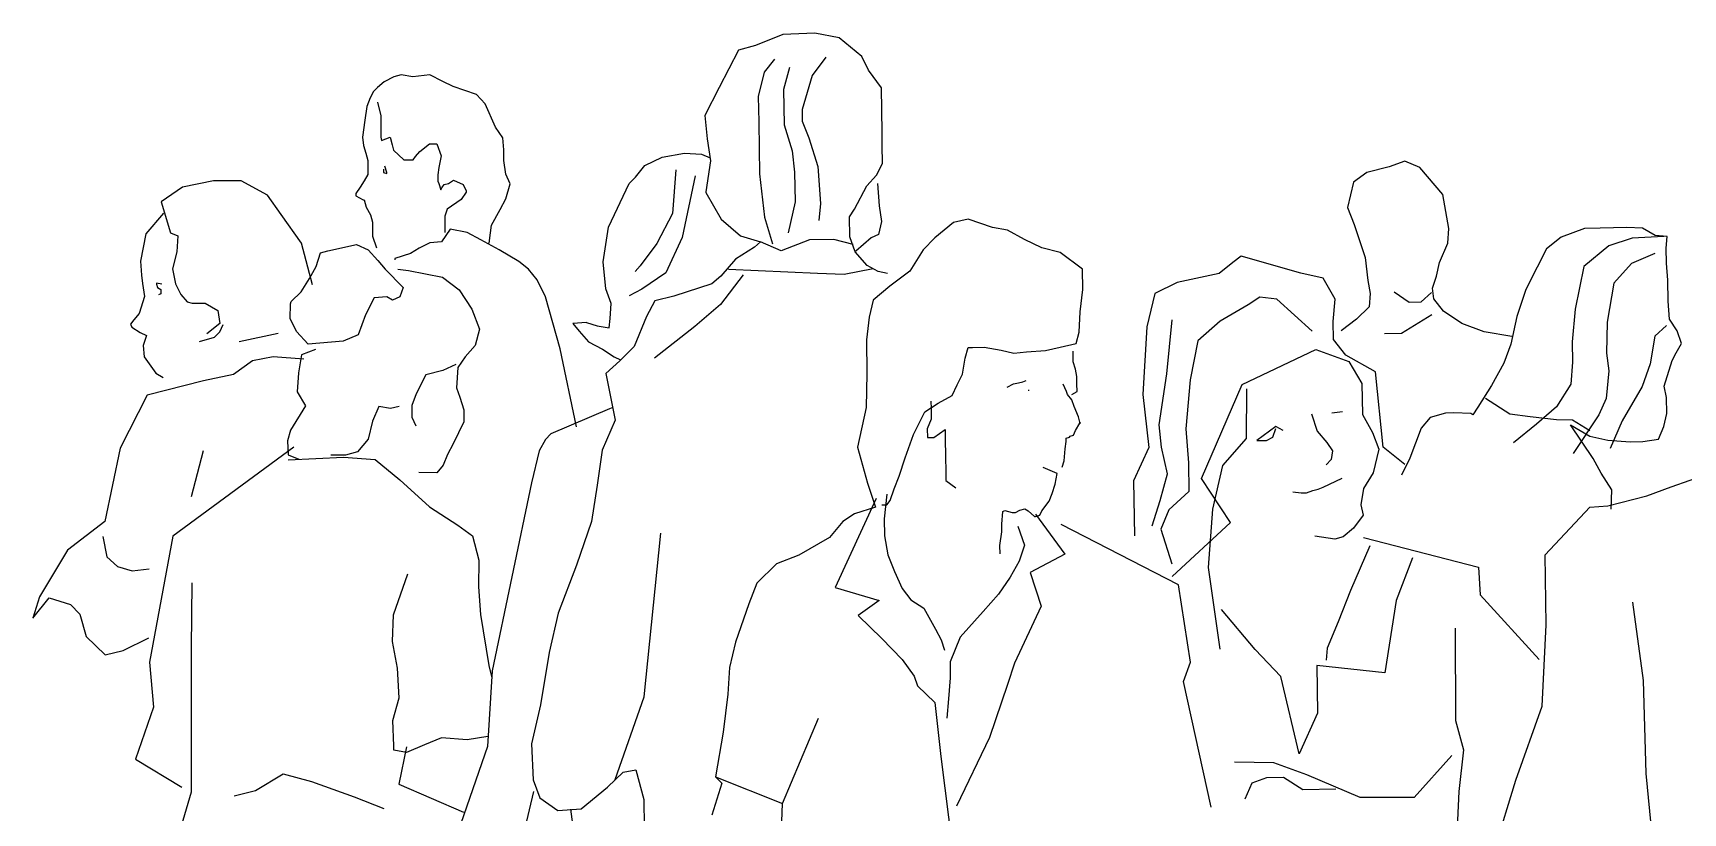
# Model space of a CAD drawing. Extents: x 897 to 1079, y 1284 to 1382.
# Drawn here: x 965 to 1024.9, y 1349 to 1377.3 of the extents above; entities that cross this region are included whole.
import ezdxf

# ---------------------------------------------------------------- set-up
doc = ezdxf.new("R2010")
doc.units = 0
doc.header["$LTSCALE"] = 48
doc.header["$MEASUREMENT"] = 0
doc.layers.get('0').update_dxf_attribs({"linetype": 'CONTINUOUS'})

msp = doc.modelspace()

# ---------------------------------------------------------------- linework, layer by layer
for p, q in [((992.236, 1377.265), (991.243, 1376.864)), ((993.399, 1377.317), (992.236, 1377.265)), ((994.281, 1377.145), (993.399, 1377.317)), ((990.63, 1376.701), (989.927, 1375.338)), ((991.243, 1376.864), (990.63, 1376.701)), ((995.104, 1376.466), (994.281, 1377.145)), ((991.943, 1376.371), (991.566, 1375.903)), ((992.486, 1376.072), (992.268, 1375.267)), ((993.798, 1376.445), (993.303, 1375.778)), ((995.343, 1375.965), (995.104, 1376.466)), ((977.775, 1375.544), (977.542, 1375.347)), ((978.129, 1375.729), (977.775, 1375.544)), ((978.393, 1375.804), (978.129, 1375.729)), ((978.822, 1375.725), (978.393, 1375.804)), ((979.44, 1375.798), (978.822, 1375.725)), ((979.901, 1375.564), (979.44, 1375.798)), ((980.285, 1375.374), (979.901, 1375.564)), ((991.566, 1375.903), (991.349, 1375.021)), ((993.303, 1375.778), (992.939, 1374.542)), ((995.815, 1375.324), (995.343, 1375.965)), ((977.276, 1374.963), (977.152, 1374.656)), ((977.387, 1375.194), (977.276, 1374.963)), ((977.542, 1375.347), (977.387, 1375.194)), ((981.132, 1375.093), (980.285, 1375.374)), ((981.438, 1374.75), (981.132, 1375.093)), ((989.927, 1375.338), (989.406, 1374.33)), ((991.349, 1375.021), (991.364, 1374.099)), ((992.268, 1375.267), (992.289, 1373.993)), ((995.841, 1373.71), (995.815, 1375.324)), ((977.152, 1374.656), (977.072, 1374.161)), ((977.539, 1374.808), (977.657, 1374.311)), ((977.657, 1374.311), (977.654, 1373.771)), ((981.818, 1373.899), (981.438, 1374.75)), ((989.406, 1374.33), (989.496, 1373.486)), ((992.939, 1374.542), (992.946, 1374.124)), ((977.072, 1374.161), (976.991, 1373.544)), ((977.654, 1373.771), (977.652, 1373.54)), ((982.08, 1373.512), (981.818, 1373.899)), ((991.364, 1374.099), (991.38, 1373.132)), ((992.289, 1373.993), (992.579, 1373.042)), ((992.946, 1374.124), (993.186, 1373.513)), ((995.849, 1373.249), (995.841, 1373.71)), ((976.991, 1373.544), (977.033, 1373.236)), ((977.033, 1373.236), (977.109, 1372.96)), ((977.652, 1373.54), (977.684, 1373.419)), ((977.684, 1373.419), (977.994, 1373.538)), ((977.994, 1373.538), (978.069, 1373.262)), ((978.069, 1373.262), (978.112, 1373.075)), ((978.112, 1373.075), (978.495, 1372.72)), ((978.914, 1372.838), (979.07, 1373.024)), ((979.07, 1373.024), (979.424, 1373.298)), ((979.424, 1373.298), (979.688, 1373.296)), ((979.688, 1373.296), (979.84, 1372.865)), ((982.121, 1373.082), (982.08, 1373.512)), ((982.119, 1372.697), (982.121, 1373.082)), ((989.496, 1373.486), (989.619, 1372.686)), ((991.38, 1373.132), (991.395, 1372.21)), ((992.579, 1373.042), (992.668, 1372.275)), ((993.186, 1373.513), (993.511, 1372.475)), ((995.859, 1372.59), (995.849, 1373.249)), ((977.109, 1372.96), (977.184, 1372.695)), ((977.184, 1372.695), (977.182, 1372.387)), ((977.875, 1372.261), (977.8, 1372.493)), ((978.495, 1372.72), (978.528, 1372.719)), ((978.528, 1372.719), (978.836, 1372.718)), ((978.836, 1372.718), (978.914, 1372.838)), ((979.76, 1372.447), (979.725, 1372.172)), ((979.84, 1372.865), (979.76, 1372.447)), ((982.193, 1372.201), (982.119, 1372.697)), ((986.895, 1372.094), (987.239, 1372.51)), ((987.239, 1372.51), (987.858, 1372.815)), ((987.858, 1372.815), (988.674, 1372.964)), ((988.674, 1372.964), (989.291, 1372.927)), ((989.291, 1372.927), (989.603, 1372.791)), ((989.619, 1372.686), (989.451, 1371.563)), ((993.511, 1372.475), (993.609, 1371.137)), ((995.636, 1372.169), (995.859, 1372.59)), ((1014.237, 1372.472), (1013.428, 1372.261)), ((1014.805, 1372.668), (1014.237, 1372.472)), ((1015.347, 1372.446), (1014.805, 1372.668)), ((1016.176, 1371.46), (1015.347, 1372.446)), ((971.584, 1371.959), (970.459, 1371.735)), ((972.586, 1371.953), (971.584, 1371.959)), ((973.552, 1371.44), (972.586, 1371.953)), ((977.058, 1371.958), (976.903, 1371.727)), ((977.181, 1372.188), (977.058, 1371.958)), ((977.182, 1372.387), (977.181, 1372.188)), ((977.755, 1372.383), (977.754, 1372.262)), ((977.754, 1372.262), (977.875, 1372.228)), ((977.875, 1372.228), (977.875, 1372.261)), ((979.725, 1372.172), (979.724, 1371.941)), ((979.724, 1371.941), (979.756, 1371.864)), ((979.756, 1371.864), (979.832, 1371.632)), ((979.876, 1371.709), (979.954, 1371.829)), ((979.954, 1371.829), (980.109, 1371.861)), ((980.109, 1371.861), (980.297, 1371.981)), ((980.297, 1371.981), (980.648, 1371.825)), ((980.648, 1371.825), (980.757, 1371.593)), ((982.187, 1371.308), (982.345, 1371.847)), ((982.345, 1371.847), (982.193, 1372.201)), ((985.915, 1370.283), (986.663, 1371.864)), ((986.663, 1371.864), (986.895, 1372.094)), ((988.361, 1372.358), (988.233, 1370.775)), ((989.057, 1372.139), (988.588, 1369.902)), ((991.395, 1372.21), (991.574, 1370.642)), ((992.668, 1372.275), (992.686, 1371.198)), ((995.29, 1371.779), (995.636, 1372.169)), ((995.674, 1371.862), (995.731, 1371.05)), ((1012.939, 1371.912), (1012.724, 1370.986)), ((1013.428, 1372.261), (1012.939, 1371.912)), ((970.459, 1371.735), (969.685, 1371.2)), ((974.044, 1370.743), (973.552, 1371.44)), ((976.747, 1371.497), (976.746, 1371.42)), ((976.746, 1371.42), (977.021, 1371.264)), ((976.903, 1371.727), (976.747, 1371.497)), ((977.021, 1371.264), (977.054, 1371.264)), ((977.054, 1371.264), (977.129, 1370.999)), ((979.832, 1371.632), (979.876, 1371.709)), ((980.568, 1371.286), (980.059, 1370.936)), ((980.757, 1371.549), (980.568, 1371.286)), ((980.757, 1371.593), (980.757, 1371.549)), ((981.986, 1370.924), (982.187, 1371.308)), ((989.451, 1371.563), (989.451, 1371.53)), ((989.451, 1371.53), (990.005, 1370.573)), ((994.843, 1370.926), (995.29, 1371.779)), ((1016.393, 1370.233), (1016.176, 1371.46)), ((969.778, 1370.782), (969.129, 1370.032)), ((969.685, 1371.2), (970.03, 1370.075)), ((974.775, 1369.703), (974.044, 1370.743)), ((977.129, 1370.999), (977.282, 1370.723)), ((977.282, 1370.723), (977.357, 1370.458)), ((979.98, 1370.673), (979.977, 1370.21)), ((980.059, 1370.936), (979.98, 1370.673)), ((981.674, 1370.353), (981.986, 1370.924)), ((988.233, 1370.775), (987.669, 1369.689)), ((991.574, 1370.642), (991.865, 1369.68)), ((992.686, 1371.198), (992.429, 1370.074)), ((993.609, 1371.137), (993.543, 1370.52)), ((994.661, 1370.648), (994.843, 1370.926)), ((994.673, 1369.924), (994.661, 1370.648)), ((995.731, 1371.05), (995.817, 1370.48)), ((1012.724, 1370.986), (1012.964, 1370.375)), ((969.129, 1370.032), (968.944, 1369.046)), ((970.03, 1370.075), (970.294, 1369.963)), ((977.357, 1370.458), (977.354, 1369.951)), ((980.175, 1370.209), (979.864, 1369.748)), ((979.977, 1370.21), (979.976, 1370.089)), ((980.791, 1370.084), (980.175, 1370.209)), ((981.285, 1369.816), (980.791, 1370.084)), ((981.593, 1369.693), (981.64, 1370.078)), ((981.64, 1370.078), (981.674, 1370.353)), ((985.719, 1369.017), (985.915, 1370.283)), ((990.005, 1370.573), (990.707, 1369.969)), ((995.817, 1370.48), (995.704, 1370.017)), ((998.431, 1370.446), (997.748, 1369.897)), ((998.968, 1370.565), (998.431, 1370.446)), ((999.851, 1370.272), (998.968, 1370.565)), ((1000.391, 1370.17), (999.851, 1370.272)), ((1001.012, 1369.829), (1000.391, 1370.17)), ((1012.964, 1370.375), (1013.368, 1369.184)), ((1016.358, 1369.694), (1016.393, 1370.233)), ((1021.314, 1370.236), (1020.473, 1369.915)), ((1021.885, 1370.245), (1021.314, 1370.236)), ((1022.851, 1370.261), (1021.885, 1370.245)), ((1023.423, 1370.238), (1022.851, 1370.261)), ((1023.888, 1369.971), (1023.423, 1370.238)), ((970.294, 1369.963), (970.257, 1369.379)), ((975.184, 1368.192), (974.775, 1369.703)), ((975.731, 1369.422), (976.779, 1369.646)), ((976.779, 1369.646), (977.197, 1369.456)), ((977.197, 1369.456), (977.547, 1369.069)), ((977.354, 1369.951), (977.506, 1369.532)), ((979.048, 1369.522), (978.738, 1369.326)), ((979.434, 1369.707), (979.048, 1369.522)), ((979.864, 1369.748), (979.434, 1369.707)), ((981.944, 1369.46), (981.285, 1369.816)), ((982.668, 1369.036), (981.944, 1369.46)), ((987.669, 1369.689), (987.067, 1368.877)), ((988.588, 1369.902), (987.994, 1368.618)), ((991.208, 1369.56), (990.523, 1369.12)), ((990.707, 1369.969), (991.435, 1369.75)), ((991.435, 1369.75), (991.208, 1369.56)), ((992.176, 1369.422), (991.435, 1369.75)), ((993.202, 1369.823), (992.176, 1369.422)), ((994.092, 1369.837), (993.202, 1369.823)), ((994.787, 1369.651), (994.092, 1369.837)), ((994.868, 1369.389), (994.673, 1369.924)), ((995.442, 1369.892), (994.887, 1369.415)), ((995.704, 1370.017), (995.442, 1369.892)), ((997.327, 1369.462), (996.846, 1368.685)), ((997.748, 1369.897), (997.327, 1369.462)), ((1001.632, 1369.532), (1001.012, 1369.829)), ((1002.294, 1369.356), (1001.632, 1369.532)), ((1016.062, 1368.997), (1016.358, 1369.694)), ((1019.942, 1369.489), (1019.602, 1368.824)), ((1020.473, 1369.915), (1019.942, 1369.489)), ((1022.203, 1369.603), (1021.293, 1368.852)), ((1023.044, 1369.88), (1022.203, 1369.603)), ((1024.196, 1369.943), (1023.044, 1369.88)), ((1024.317, 1369.945), (1023.888, 1369.971)), ((1024.28, 1369.516), (1024.317, 1369.945)), ((1024.289, 1368.978), (1024.28, 1369.516)), ((968.944, 1369.046), (968.974, 1368.539)), ((970.257, 1369.379), (970.099, 1368.763)), ((975.075, 1368.424), (975.309, 1368.852)), ((975.309, 1368.852), (975.467, 1369.346)), ((975.467, 1369.346), (975.731, 1369.422)), ((977.547, 1369.069), (977.809, 1368.759)), ((978.738, 1369.326), (978.164, 1369.142)), ((978.164, 1369.142), (978.164, 1369.098)), ((983.019, 1368.759), (982.668, 1369.036)), ((985.823, 1368.047), (985.719, 1369.017)), ((987.067, 1368.877), (986.883, 1368.677)), ((990.523, 1369.12), (989.995, 1368.497)), ((995.304, 1368.89), (994.868, 1369.389)), ((995.693, 1368.666), (995.304, 1368.89)), ((1003.105, 1368.754), (1002.294, 1369.356)), ((1008.56, 1368.996), (1008.072, 1368.604)), ((1008.864, 1369.232), (1008.56, 1368.996)), ((1011.027, 1368.608), (1008.864, 1369.232)), ((1013.368, 1369.184), (1013.459, 1368.34)), ((1015.949, 1368.501), (1016.062, 1368.997)), ((1021.293, 1368.852), (1020.977, 1367.309)), ((1023.026, 1368.957), (1022.379, 1368.254)), ((1023.866, 1369.322), (1023.026, 1368.957)), ((1024.343, 1368.363), (1024.289, 1368.978)), ((968.974, 1368.539), (969.016, 1368.231)), ((969.521, 1368.248), (969.52, 1368.215)), ((969.708, 1368.214), (969.521, 1368.248)), ((970.099, 1368.763), (970.205, 1368.223)), ((974.764, 1367.93), (975.075, 1368.424)), ((977.809, 1368.759), (978.466, 1368.094)), ((978.272, 1368.756), (978.657, 1368.709)), ((978.657, 1368.709), (979.889, 1368.47)), ((979.889, 1368.47), (980.503, 1368.004)), ((983.325, 1368.371), (983.019, 1368.759)), ((983.63, 1367.753), (983.325, 1368.371)), ((987.994, 1368.618), (987.125, 1368.033)), ((989.995, 1368.497), (989.659, 1368.228)), ((990.805, 1368.555), (989.983, 1367.481)), ((993.497, 1368.597), (990.272, 1368.745)), ((994.464, 1368.569), (993.497, 1368.597)), ((995.517, 1368.773), (994.464, 1368.569)), ((996.034, 1368.595), (995.693, 1368.666)), ((996.846, 1368.685), (996.119, 1368.135)), ((1003.117, 1368.018), (1003.105, 1368.754)), ((1006.54, 1368.271), (1005.734, 1367.874)), ((1008.072, 1368.604), (1006.54, 1368.271)), ((1011.842, 1368.435), (1011.027, 1368.608)), ((1012.272, 1367.673), (1011.842, 1368.435)), ((1013.459, 1368.34), (1013.543, 1367.88)), ((1015.802, 1368.071), (1015.949, 1368.501)), ((1019.602, 1368.824), (1019.197, 1368.016)), ((1022.379, 1368.254), (1022.138, 1366.834)), ((1024.355, 1367.595), (1024.343, 1368.363)), ((969.09, 1367.767), (968.888, 1367.152)), ((969.016, 1368.231), (969.09, 1367.767)), ((969.52, 1368.215), (969.553, 1368.094)), ((969.553, 1368.094), (969.673, 1368.016)), ((969.672, 1367.862), (969.595, 1367.829)), ((969.673, 1368.016), (969.672, 1367.862)), ((970.205, 1368.223), (970.401, 1367.836)), ((970.401, 1367.836), (970.631, 1367.57)), ((974.409, 1367.58), (974.764, 1367.93)), ((977.417, 1367.715), (977.105, 1367.1)), ((977.88, 1367.756), (977.417, 1367.715)), ((978.077, 1367.633), (977.88, 1367.756)), ((978.342, 1367.753), (978.077, 1367.633)), ((978.466, 1368.094), (978.342, 1367.753)), ((980.503, 1368.004), (980.961, 1367.307)), ((984.157, 1365.866), (983.63, 1367.753)), ((986.018, 1367.506), (985.823, 1368.047)), ((987.125, 1368.033), (986.667, 1367.794)), ((988.282, 1367.777), (987.593, 1367.612)), ((989.659, 1368.228), (988.282, 1367.777)), ((996.119, 1368.135), (995.512, 1367.631)), ((1003.02, 1367.215), (1003.117, 1368.018)), ((1005.734, 1367.874), (1005.446, 1366.672)), ((1009.547, 1367.738), (1009.123, 1367.468)), ((1010.163, 1367.671), (1009.547, 1367.738)), ((1011.445, 1366.506), (1010.163, 1367.671)), ((1012.208, 1366.859), (1012.272, 1367.673)), ((1013.543, 1367.88), (1013.507, 1367.385)), ((1014.421, 1367.938), (1014.965, 1367.563)), ((1015.393, 1367.57), (1015.772, 1367.916)), ((1015.853, 1367.687), (1015.802, 1368.071)), ((1016.211, 1367.232), (1015.853, 1367.687)), ((1019.197, 1368.016), (1018.862, 1367.044)), ((968.888, 1367.152), (968.699, 1366.922)), ((970.631, 1367.57), (970.818, 1367.525)), ((970.818, 1367.525), (971.281, 1367.522)), ((971.281, 1367.522), (971.741, 1367.255)), ((971.741, 1367.255), (971.816, 1366.792)), ((974.372, 1366.963), (974.376, 1367.503)), ((974.376, 1367.503), (974.409, 1367.58)), ((977.105, 1367.1), (976.836, 1366.375)), ((980.961, 1367.307), (981.232, 1366.578)), ((985.971, 1366.967), (986.018, 1367.506)), ((987.593, 1367.612), (987.295, 1367.036)), ((989.983, 1367.481), (989.053, 1366.683)), ((995.512, 1367.631), (995.368, 1367.013)), ((1002.988, 1366.478), (1003.02, 1367.215)), ((1009.123, 1367.468), (1008.1, 1366.869)), ((1013.507, 1367.385), (1013.053, 1366.949)), ((1014.676, 1366.438), (1015.785, 1367.115)), ((1014.965, 1367.563), (1015.393, 1367.57)), ((1016.867, 1366.781), (1016.211, 1367.232)), ((1018.862, 1367.044), (1018.647, 1366.041)), ((1020.977, 1367.309), (1020.876, 1366.121)), ((1024.399, 1366.947), (1024.355, 1367.595)), ((968.699, 1366.922), (968.577, 1366.768)), ((968.577, 1366.768), (968.62, 1366.658)), ((968.62, 1366.658), (968.928, 1366.458)), ((968.928, 1366.458), (969.158, 1366.346)), ((971.816, 1366.792), (971.351, 1366.409)), ((971.625, 1366.286), (971.814, 1366.483)), ((971.814, 1366.483), (971.936, 1366.747)), ((974.601, 1366.499), (974.372, 1366.963)), ((975.016, 1366.034), (974.601, 1366.499)), ((981.232, 1366.578), (981.074, 1365.995)), ((985.122, 1366.818), (984.626, 1366.788)), ((984.626, 1366.788), (984.855, 1366.511)), ((984.855, 1366.511), (985.194, 1366.123)), ((985.122, 1366.818), (985.506, 1366.705)), ((985.506, 1366.705), (985.936, 1366.625)), ((985.936, 1366.625), (985.971, 1366.967)), ((987.295, 1367.036), (986.851, 1365.952)), ((989.053, 1366.683), (987.581, 1365.536)), ((995.368, 1367.013), (995.271, 1366.199)), ((1002.885, 1366.059), (1002.988, 1366.478)), ((1005.446, 1366.672), (1005.299, 1364.209)), ((1006.165, 1364.959), (1006.364, 1366.918)), ((1008.1, 1366.869), (1007.299, 1366.164)), ((1012.219, 1366.211), (1012.208, 1366.859)), ((1013.053, 1366.949), (1012.489, 1366.523)), ((1017.684, 1366.487), (1016.867, 1366.781)), ((1018.687, 1366.316), (1017.684, 1366.487)), ((1022.138, 1366.834), (1022.112, 1365.713)), ((1024.293, 1366.715), (1023.871, 1366.324)), ((1024.68, 1366.524), (1024.399, 1366.947)), ((1024.842, 1366.065), (1024.68, 1366.524)), ((969.158, 1366.346), (969.035, 1365.994)), ((969.035, 1365.994), (969.076, 1365.576)), ((971.084, 1366.136), (971.625, 1366.286)), ((973.939, 1366.426), (972.516, 1366.127)), ((975.29, 1365.845), (974.782, 1365.65)), ((975.446, 1366.075), (975.016, 1366.034)), ((976.295, 1366.147), (975.446, 1366.075)), ((976.836, 1366.375), (976.295, 1366.147)), ((981.074, 1365.995), (980.719, 1365.579)), ((984.756, 1363.042), (984.157, 1365.866)), ((985.194, 1366.123), (985.699, 1365.856)), ((985.699, 1365.856), (986.116, 1365.578)), ((986.851, 1365.952), (986.321, 1365.438)), ((995.271, 1366.199), (995.291, 1364.969)), ((998.852, 1365.532), (998.966, 1365.919)), ((998.966, 1365.919), (999.12, 1365.921)), ((999.12, 1365.921), (999.537, 1365.928)), ((999.537, 1365.928), (1000.154, 1365.817)), ((1001.769, 1365.81), (1002.305, 1365.929)), ((1002.305, 1365.929), (1002.885, 1366.059)), ((1007.299, 1366.164), (1007.015, 1364.742)), ((1008.907, 1364.575), (1011.577, 1365.849)), ((1011.577, 1365.849), (1012.77, 1365.407)), ((1012.657, 1365.636), (1012.219, 1366.211)), ((1014.061, 1366.428), (1014.676, 1366.438)), ((1018.647, 1366.041), (1018.395, 1365.345)), ((1020.876, 1366.121), (1020.888, 1365.385)), ((1023.871, 1366.324), (1023.701, 1365.321)), ((1024.65, 1365.721), (1024.842, 1366.065)), ((969.076, 1365.576), (969.491, 1364.989)), ((973.008, 1365.43), (972.311, 1364.938)), ((973.747, 1365.579), (973.008, 1365.43)), ((974.859, 1365.495), (973.747, 1365.579)), ((974.782, 1365.65), (974.668, 1365)), ((980.376, 1365.306), (979.912, 1365.077)), ((980.719, 1365.579), (980.452, 1365.195)), ((986.321, 1365.438), (985.823, 1364.969)), ((986.116, 1365.578), (986.356, 1365.472)), ((998.752, 1364.948), (998.852, 1365.532)), ((1000.154, 1365.817), (1000.617, 1365.715)), ((1000.617, 1365.715), (1001.078, 1365.755)), ((1001.078, 1365.755), (1001.769, 1365.81)), ((1002.775, 1365.398), (1002.769, 1365.783)), ((1002.856, 1365.136), (1002.775, 1365.398)), ((1013.743, 1365.039), (1012.657, 1365.636)), ((1012.77, 1365.407), (1013.245, 1364.613)), ((1018.395, 1365.345), (1017.947, 1364.536)), ((1020.888, 1365.385), (1020.824, 1364.583)), ((1022.112, 1365.713), (1022.2, 1365.066)), ((1023.701, 1365.321), (1023.406, 1364.504)), ((1024.208, 1364.517), (1024.5, 1365.444)), ((1024.5, 1365.444), (1024.65, 1365.721)), ((971.23, 1364.714), (969.178, 1364.187)), ((969.491, 1364.989), (969.765, 1364.833)), ((972.311, 1364.938), (971.23, 1364.714)), ((974.668, 1365), (974.62, 1364.307)), ((979.294, 1364.927), (978.937, 1364.235)), ((979.912, 1365.077), (979.294, 1364.927)), ((980.452, 1365.195), (980.403, 1364.458)), ((985.823, 1364.969), (986.158, 1363.283)), ((995.291, 1364.969), (995.267, 1363.739)), ((998.56, 1364.561), (998.752, 1364.948)), ((1000.789, 1364.641), (1000.942, 1364.677)), ((1000.942, 1364.677), (1001.062, 1364.722)), ((1002.905, 1364.862), (1002.856, 1365.136)), ((1002.909, 1364.599), (1002.905, 1364.862)), ((1005.888, 1363.109), (1006.165, 1364.959)), ((1007.015, 1364.742), (1006.857, 1362.971)), ((1014.018, 1362.308), (1013.743, 1365.039)), ((1022.2, 1365.066), (1022.106, 1364.065)), ((969.178, 1364.187), (968.207, 1362.266)), ((974.62, 1364.307), (974.925, 1363.798)), ((978.937, 1364.235), (978.78, 1363.818)), ((980.403, 1364.458), (980.522, 1364.115)), ((980.522, 1364.115), (980.674, 1363.652)), ((997.879, 1363.902), (998.38, 1364.174)), ((998.38, 1364.174), (998.56, 1364.561)), ((1000.374, 1364.481), (1000.603, 1364.594)), ((1000.603, 1364.594), (1000.789, 1364.641)), ((1001.144, 1364.372), (1001.177, 1364.373)), ((1002.529, 1364.318), (1002.404, 1364.591)), ((1002.564, 1364.209), (1002.529, 1364.318)), ((1002.721, 1364.014), (1002.564, 1364.209)), ((1002.718, 1364.211), (1002.914, 1364.324)), ((1002.914, 1364.324), (1002.909, 1364.599)), ((1002.914, 1364.324), (1002.914, 1364.324)), ((1005.299, 1364.209), (1005.517, 1362.291)), ((1007.424, 1361.168), (1008.907, 1364.575)), ((1009.063, 1364.424), (1009.048, 1362.612)), ((1013.245, 1364.613), (1013.263, 1363.493)), ((1017.947, 1364.536), (1017.454, 1363.759)), ((1018.612, 1363.503), (1017.724, 1364.071)), ((1020.824, 1364.583), (1020.299, 1363.761)), ((1022.106, 1364.065), (1021.841, 1363.479)), ((1023.406, 1364.504), (1022.691, 1363.262)), ((1024.292, 1364.101), (1024.208, 1364.517)), ((1024.301, 1363.519), (1024.292, 1364.101)), ((974.925, 1363.798), (974.38, 1362.921)), ((977.59, 1363.781), (977.356, 1363.243)), ((978.008, 1363.702), (977.59, 1363.781)), ((978.317, 1363.777), (978.008, 1363.702)), ((978.78, 1363.818), (978.777, 1363.388)), ((980.674, 1363.652), (980.671, 1363.222)), ((985.95, 1363.695), (983.829, 1362.784)), ((986.068, 1363.739), (985.95, 1363.695)), ((995.267, 1363.739), (994.95, 1362.305)), ((997.167, 1363.121), (997.39, 1363.586)), ((997.39, 1363.586), (997.879, 1363.902)), ((997.614, 1363.974), (997.619, 1363.7)), ((997.619, 1363.7), (997.625, 1363.316)), ((1002.802, 1363.784), (1002.721, 1364.014)), ((1002.962, 1363.402), (1002.802, 1363.784)), ((1011.417, 1363.507), (1011.625, 1362.884)), ((1012.152, 1363.552), (1012.536, 1363.602)), ((1013.263, 1363.493), (1013.625, 1362.84)), ((1016.272, 1363.542), (1015.725, 1363.379)), ((1016.579, 1363.547), (1016.272, 1363.542)), ((1017.194, 1363.524), (1016.579, 1363.547)), ((1017.272, 1363.481), (1017.194, 1363.524)), ((1017.454, 1363.759), (1017.272, 1363.481)), ((1019.349, 1363.405), (1018.612, 1363.503)), ((1020.299, 1363.761), (1019.584, 1363.135)), ((1021.841, 1363.479), (1020.908, 1362.08)), ((1024.199, 1363.056), (1024.301, 1363.519)), ((974.38, 1362.921), (974.267, 1362.536)), ((977.356, 1363.243), (977.197, 1362.594)), ((978.777, 1363.388), (978.93, 1363.079)), ((980.671, 1363.222), (980.28, 1362.421)), ((986.158, 1363.283), (985.682, 1362.199)), ((996.975, 1362.767), (997.167, 1363.121)), ((997.625, 1363.316), (997.477, 1362.973)), ((997.477, 1362.973), (997.482, 1362.654)), ((997.712, 1362.658), (998.125, 1362.939)), ((998.125, 1362.939), (998.131, 1362.555)), ((1002.786, 1362.74), (1002.86, 1362.906)), ((1002.86, 1362.906), (1003.009, 1363.172)), ((1003.008, 1363.216), (1002.962, 1363.402)), ((1003.042, 1363.173), (1003.008, 1363.216)), ((1003.009, 1363.172), (1003.042, 1363.173)), ((1005.978, 1362.298), (1005.888, 1363.109)), ((1006.857, 1362.971), (1006.954, 1361.732)), ((1010.118, 1363.057), (1009.434, 1362.541)), ((1010.014, 1362.671), (1010.119, 1362.981)), ((1010.395, 1362.908), (1010.118, 1363.057)), ((1011.625, 1362.884), (1011.972, 1362.473)), ((1015.391, 1362.989), (1014.98, 1361.906)), ((1015.725, 1363.379), (1015.391, 1362.989)), ((1019.584, 1363.135), (1018.749, 1362.462)), ((1020.306, 1363.3), (1019.349, 1363.405)), ((1020.889, 1363.277), (1020.306, 1363.3)), ((1021.636, 1361.894), (1020.815, 1363.111)), ((1020.815, 1363.111), (1021.513, 1362.705)), ((1021.51, 1362.891), (1020.889, 1363.277)), ((1022.691, 1363.262), (1022.246, 1362.255)), ((1024.009, 1362.591), (1024.199, 1363.056)), ((968.207, 1362.266), (967.651, 1359.604)), ((974.497, 1362.303), (970.115, 1359.081)), ((974.267, 1362.536), (974.297, 1362.029)), ((977.197, 1362.594), (976.809, 1362.134)), ((980.28, 1362.421), (980.08, 1362.036)), ((983.63, 1362.587), (983.396, 1362.17)), ((983.829, 1362.784), (983.63, 1362.587)), ((994.95, 1362.305), (995.312, 1361.004)), ((996.681, 1361.916), (996.975, 1362.767)), ((997.482, 1362.654), (997.559, 1362.655)), ((997.559, 1362.655), (997.712, 1362.658)), ((998.131, 1362.555), (998.14, 1362.017)), ((1002.486, 1362.241), (1002.515, 1362.505)), ((1002.513, 1362.626), (1002.633, 1362.661)), ((1002.515, 1362.505), (1002.513, 1362.626)), ((1002.633, 1362.661), (1002.665, 1362.706)), ((1002.665, 1362.706), (1002.786, 1362.74)), ((1005.517, 1362.291), (1004.965, 1361.084)), ((1006.191, 1361.335), (1005.978, 1362.298)), ((1009.048, 1362.612), (1008.185, 1361.642)), ((1009.434, 1362.541), (1009.785, 1362.547)), ((1009.785, 1362.547), (1010.014, 1362.671)), ((1011.972, 1362.473), (1012.175, 1362.168)), ((1013.625, 1362.84), (1013.865, 1362.229)), ((1014.797, 1361.673), (1014.018, 1362.308)), ((1021.513, 1362.705), (1022.164, 1362.561)), ((1022.164, 1362.561), (1022.978, 1362.498)), ((1022.978, 1362.498), (1023.439, 1362.505)), ((1023.439, 1362.505), (1024.009, 1362.591)), ((971.214, 1362.169), (970.774, 1360.509)), ((974.296, 1361.842), (976.301, 1361.939)), ((974.297, 1362.029), (974.681, 1361.872)), ((976.379, 1362.016), (975.839, 1362.019)), ((976.301, 1361.939), (977.457, 1361.855)), ((976.809, 1362.134), (976.379, 1362.016)), ((977.457, 1361.855), (978.345, 1361.122)), ((979.923, 1361.652), (979.69, 1361.378)), ((980.08, 1362.036), (979.923, 1361.652)), ((983.396, 1362.17), (983.124, 1361.015)), ((985.682, 1362.199), (985.505, 1360.922)), ((996.461, 1361.254), (996.681, 1361.916)), ((998.14, 1362.017), (998.151, 1361.358)), ((1002.376, 1361.581), (1002.449, 1361.812)), ((1002.449, 1361.812), (1002.486, 1362.241)), ((1006.954, 1361.732), (1006.971, 1360.7)), ((1012.136, 1361.86), (1011.953, 1361.659)), ((1012.175, 1362.168), (1012.136, 1361.86)), ((1013.865, 1362.229), (1013.649, 1361.379)), ((1014.98, 1361.906), (1014.683, 1361.286)), ((1021.92, 1361.36), (1021.636, 1361.894)), ((978.345, 1361.122), (979.418, 1360.146)), ((979.69, 1361.378), (979.04, 1361.382)), ((996.282, 1360.789), (996.461, 1361.254)), ((998.151, 1361.358), (998.155, 1361.094)), ((998.155, 1361.094), (998.511, 1360.826)), ((1002.193, 1361.347), (1001.684, 1361.569)), ((1002.123, 1360.961), (1002.193, 1361.347)), ((1004.965, 1361.084), (1004.998, 1359.086)), ((1005.932, 1360.375), (1006.191, 1361.335)), ((1008.483, 1359.571), (1007.424, 1361.168)), ((1008.185, 1361.642), (1007.827, 1360.055)), ((1011.845, 1360.856), (1012.532, 1361.175)), ((1013.649, 1361.379), (1013.307, 1360.803)), ((1022.314, 1360.752), (1021.92, 1361.36)), ((1024.465, 1360.863), (1025.841, 1361.347)), ((983.124, 1361.015), (981.693, 1354.195)), ((985.505, 1360.922), (985.295, 1359.611)), ((995.312, 1361.004), (995.601, 1360.13)), ((996.01, 1360.598), (995.915, 1359.707)), ((996.135, 1360.37), (996.282, 1360.789)), ((1001.902, 1360.343), (1002.007, 1360.619)), ((1002.007, 1360.619), (1002.123, 1360.961)), ((1006.971, 1360.7), (1006.246, 1360.029)), ((1010.738, 1360.684), (1011.046, 1360.645)), ((1011.046, 1360.645), (1011.233, 1360.648)), ((1011.233, 1360.648), (1011.462, 1360.729)), ((1011.462, 1360.729), (1011.659, 1360.776)), ((1011.659, 1360.776), (1011.845, 1360.856)), ((1013.307, 1360.803), (1013.206, 1360.219)), ((1022.17, 1360.178), (1023.581, 1360.541)), ((1022.281, 1360.059), (1022.314, 1360.752)), ((1023.581, 1360.541), (1024.465, 1360.863)), ((979.418, 1360.146), (980.449, 1359.479)), ((995.629, 1360.438), (994.143, 1357.218)), ((994.836, 1359.887), (994.412, 1359.606)), ((995.601, 1360.13), (994.836, 1359.887)), ((995.83, 1360.211), (996.017, 1360.214)), ((996.017, 1360.214), (996.135, 1360.37)), ((1000.18, 1359.513), (1000.216, 1359.975)), ((1000.216, 1359.975), (1000.293, 1360.009)), ((1000.293, 1360.009), (1000.558, 1359.936)), ((1000.558, 1359.936), (1000.678, 1359.938)), ((1000.678, 1359.938), (1000.831, 1360.018)), ((1000.831, 1360.018), (1001.017, 1360.065)), ((1001.017, 1360.065), (1001.139, 1359.99)), ((1001.139, 1359.99), (1001.373, 1359.796)), ((1001.404, 1359.873), (1002.471, 1358.43)), ((1001.559, 1359.843), (1001.633, 1359.998)), ((1001.633, 1359.998), (1001.902, 1360.343)), ((1005.64, 1359.448), (1005.932, 1360.375)), ((1006.246, 1360.029), (1005.949, 1359.332)), ((1007.827, 1360.055), (1007.663, 1357.943)), ((1013.206, 1360.219), (1013.289, 1359.836)), ((1019.892, 1358.406), (1021.511, 1360.123)), ((1021.511, 1360.123), (1022.17, 1360.178)), ((967.651, 1359.604), (966.289, 1358.566)), ((980.449, 1359.479), (980.986, 1359.09)), ((985.295, 1359.611), (984.75, 1358.032)), ((994.412, 1359.606), (993.927, 1359.027)), ((995.915, 1359.707), (995.925, 1359.092)), ((1000.184, 1359.238), (1000.18, 1359.513)), ((1000.763, 1359.445), (1001.005, 1358.757)), ((1001.373, 1359.796), (1001.406, 1359.796)), ((1001.406, 1359.796), (1001.559, 1359.843)), ((1006.597, 1357.311), (1002.333, 1359.504)), ((1005.949, 1359.332), (1006.354, 1358.076)), ((1006.362, 1357.614), (1008.483, 1359.571)), ((1012.945, 1359.369), (1012.566, 1359.055)), ((1013.289, 1359.836), (1012.945, 1359.369)), ((967.57, 1359.064), (967.72, 1358.325)), ((970.115, 1359.081), (969.271, 1354.504)), ((980.986, 1359.09), (981.212, 1358.207)), ((987.214, 1353.257), (987.815, 1359.191)), ((993.927, 1359.027), (992.817, 1358.394)), ((995.925, 1359.092), (996.046, 1358.402)), ((1000.116, 1358.743), (1000.184, 1359.238)), ((1000.121, 1358.435), (1000.116, 1358.743)), ((1001.005, 1358.757), (1000.817, 1358.172)), ((1012.26, 1358.973), (1011.533, 1359.082)), ((1012.566, 1359.055), (1012.26, 1358.973)), ((1013.538, 1358.731), (1012.828, 1357.104)), ((1013.302, 1359.034), (1017.472, 1357.949)), ((966.289, 1358.566), (965.276, 1356.876)), ((967.72, 1358.325), (968.103, 1357.982)), ((981.212, 1358.207), (981.206, 1357.238)), ((992.01, 1358.073), (991.296, 1357.369)), ((992.817, 1358.394), (992.01, 1358.073)), ((996.046, 1358.402), (996.287, 1357.791)), ((1000.817, 1358.172), (1000.486, 1357.596)), ((1002.471, 1358.43), (1001.208, 1357.761)), ((1015.083, 1358.294), (1014.493, 1356.747)), ((1019.933, 1355.869), (1019.892, 1358.406)), ((968.103, 1357.982), (968.642, 1357.824)), ((968.642, 1357.824), (969.259, 1357.897)), ((978.115, 1356.222), (978.631, 1357.717)), ((984.75, 1358.032), (984.086, 1356.285)), ((996.287, 1357.791), (996.571, 1357.18)), ((1000.486, 1357.596), (1000.068, 1356.974)), ((1001.208, 1357.761), (1001.612, 1356.538)), ((1007.663, 1357.943), (1008.096, 1354.984)), ((1017.472, 1357.949), (1017.532, 1356.95)), ((965.276, 1356.876), (965.04, 1356.106)), ((970.798, 1357.381), (970.783, 1355.035)), ((981.206, 1357.238), (981.277, 1356.235)), ((991.296, 1357.369), (991.001, 1356.629)), ((994.143, 1357.218), (995.733, 1356.749)), ((996.571, 1357.18), (996.886, 1356.768)), ((1000.068, 1356.974), (999.507, 1356.35)), ((1007.027, 1354.506), (1006.597, 1357.311)), ((1012.828, 1357.104), (1012.385, 1355.977)), ((1017.532, 1356.95), (1019.679, 1354.602)), ((965.04, 1356.106), (965.628, 1356.841)), ((965.628, 1356.841), (966.398, 1356.604)), ((966.398, 1356.604), (966.737, 1356.25)), ((984.086, 1356.285), (983.758, 1354.863)), ((991.001, 1356.629), (990.518, 1355.237)), ((995.733, 1356.749), (994.973, 1356.199)), ((996.886, 1356.768), (997.352, 1356.468)), ((997.352, 1356.468), (997.782, 1355.706)), ((999.507, 1356.35), (998.676, 1355.413)), ((1001.612, 1356.538), (1000.646, 1354.479)), ((1009.37, 1354.972), (1008.15, 1356.413)), ((1014.493, 1356.747), (1014.074, 1354.126)), ((1023.459, 1353.85), (1023.072, 1356.689)), ((966.737, 1356.25), (966.963, 1355.444)), ((978.076, 1355.253), (978.115, 1356.222)), ((981.277, 1356.235), (981.573, 1354.383)), ((994.973, 1356.199), (995.832, 1355.367)), ((997.782, 1355.706), (997.985, 1355.325)), ((1012.385, 1355.977), (1011.984, 1355.015)), ((1016.629, 1355.738), (1016.639, 1352.399)), ((1019.783, 1352.912), (1019.933, 1355.869)), ((966.963, 1355.444), (967.653, 1354.779)), ((968.315, 1354.929), (969.243, 1355.386)), ((978.257, 1354.293), (978.076, 1355.253)), ((990.518, 1355.237), (990.302, 1354.311)), ((995.832, 1355.367), (996.569, 1354.61)), ((997.985, 1355.325), (998.102, 1354.943)), ((998.676, 1355.413), (998.306, 1354.518)), ((967.653, 1354.779), (968.315, 1354.929)), ((969.271, 1354.504), (969.415, 1352.884)), ((970.783, 1355.035), (970.783, 1349.792)), ((983.758, 1354.863), (983.448, 1352.969)), ((996.569, 1354.61), (997.007, 1354.002)), ((998.306, 1354.518), (998.315, 1353.947)), ((1000.646, 1354.479), (1000.395, 1353.706)), ((1006.775, 1353.81), (1007.027, 1354.506)), ((1010.309, 1353.988), (1009.37, 1354.972)), ((1011.984, 1355.015), (1011.947, 1354.586)), ((978.328, 1353.214), (978.257, 1354.293)), ((981.693, 1354.195), (981.522, 1351.453)), ((981.573, 1354.383), (981.678, 1353.942)), ((990.302, 1354.311), (990.241, 1353.354)), ((997.007, 1354.002), (997.123, 1353.653)), ((998.315, 1353.947), (998.251, 1353.177)), ((1010.97, 1351.187), (1010.309, 1353.988)), ((1014.074, 1354.126), (1011.609, 1354.394)), ((1011.609, 1354.394), (1011.638, 1352.659)), ((990.241, 1353.354), (990.077, 1351.967)), ((997.123, 1353.653), (997.748, 1353.048)), ((1000.395, 1353.706), (999.735, 1351.773)), ((1007.772, 1349.257), (1006.775, 1353.81)), ((1023.558, 1350.469), (1023.459, 1353.85)), ((969.415, 1352.884), (968.753, 1350.994)), ((978.091, 1352.4), (978.328, 1353.214)), ((983.448, 1352.969), (983.12, 1351.547)), ((986.162, 1350.251), (987.214, 1353.257)), ((997.748, 1353.048), (997.977, 1351.096)), ((998.251, 1353.177), (998.185, 1352.484)), ((1018.827, 1350.238), (1019.783, 1352.912)), ((978.129, 1351.474), (978.091, 1352.4)), ((992.228, 1349.388), (993.528, 1352.485)), ((1011.638, 1352.659), (1010.97, 1351.187)), ((1016.639, 1352.399), (1016.931, 1351.328)), ((979.242, 1351.511), (978.59, 1351.24)), ((979.861, 1351.772), (979.242, 1351.511)), ((980.785, 1351.689), (979.861, 1351.772)), ((981.544, 1351.811), (980.785, 1351.689)), ((983.12, 1351.547), (983.185, 1350.241)), ((990.077, 1351.967), (989.796, 1350.348)), ((999.735, 1351.773), (998.545, 1349.293)), ((968.753, 1350.994), (970.443, 1349.981)), ((978.128, 1351.32), (978.129, 1351.474)), ((978.59, 1351.24), (978.128, 1351.32)), ((978.592, 1351.438), (978.308, 1350.085)), ((981.522, 1351.453), (980.456, 1348.343)), ((997.977, 1351.096), (998.457, 1347.26)), ((1010.052, 1350.864), (1008.624, 1350.885)), ((1016.506, 1351.123), (1015.147, 1349.607)), ((1016.931, 1351.328), (1016.758, 1349.82)), ((973.107, 1349.854), (974.114, 1350.464)), ((974.114, 1350.464), (975.147, 1350.183)), ((985.881, 1349.977), (986.443, 1350.524)), ((986.443, 1350.524), (986.903, 1350.609)), ((986.903, 1350.609), (987.195, 1349.537)), ((989.796, 1350.348), (992.228, 1349.388)), ((989.796, 1350.348), (990.03, 1350.121)), ((1009.786, 1350.322), (1009.251, 1350.127)), ((1010.401, 1350.332), (1009.786, 1350.322)), ((1011.246, 1350.423), (1010.052, 1350.864)), ((1011.101, 1349.882), (1010.401, 1350.332)), ((1013.181, 1349.608), (1011.246, 1350.423)), ((1023.928, 1346.598), (1023.558, 1350.469)), ((970.783, 1349.792), (969.961, 1347.021)), ((972.335, 1349.661), (973.107, 1349.854)), ((975.147, 1350.183), (976.686, 1349.633)), ((978.308, 1350.085), (980.659, 1349.068)), ((982.846, 1348.283), (983.208, 1349.823)), ((983.185, 1350.241), (983.427, 1349.586)), ((984.927, 1349.193), (985.881, 1349.977)), ((990.03, 1350.121), (989.664, 1348.962)), ((1009.251, 1350.127), (1008.997, 1349.54)), ((1012.298, 1349.901), (1011.101, 1349.882)), ((1016.758, 1349.82), (1016.646, 1347.248)), ((1017.774, 1346.805), (1018.827, 1350.238)), ((976.686, 1349.633), (977.763, 1349.208)), ((983.427, 1349.586), (984.082, 1349.135)), ((984.082, 1349.135), (984.927, 1349.193)), ((984.542, 1349.186), (984.893, 1346.534)), ((987.195, 1349.537), (987.211, 1348.538)), ((992.153, 1347.234), (992.228, 1349.388)), ((1015.147, 1349.607), (1013.181, 1349.608))]:
    msp.add_line(p, q)

doc.saveas('drawing.dxf')
